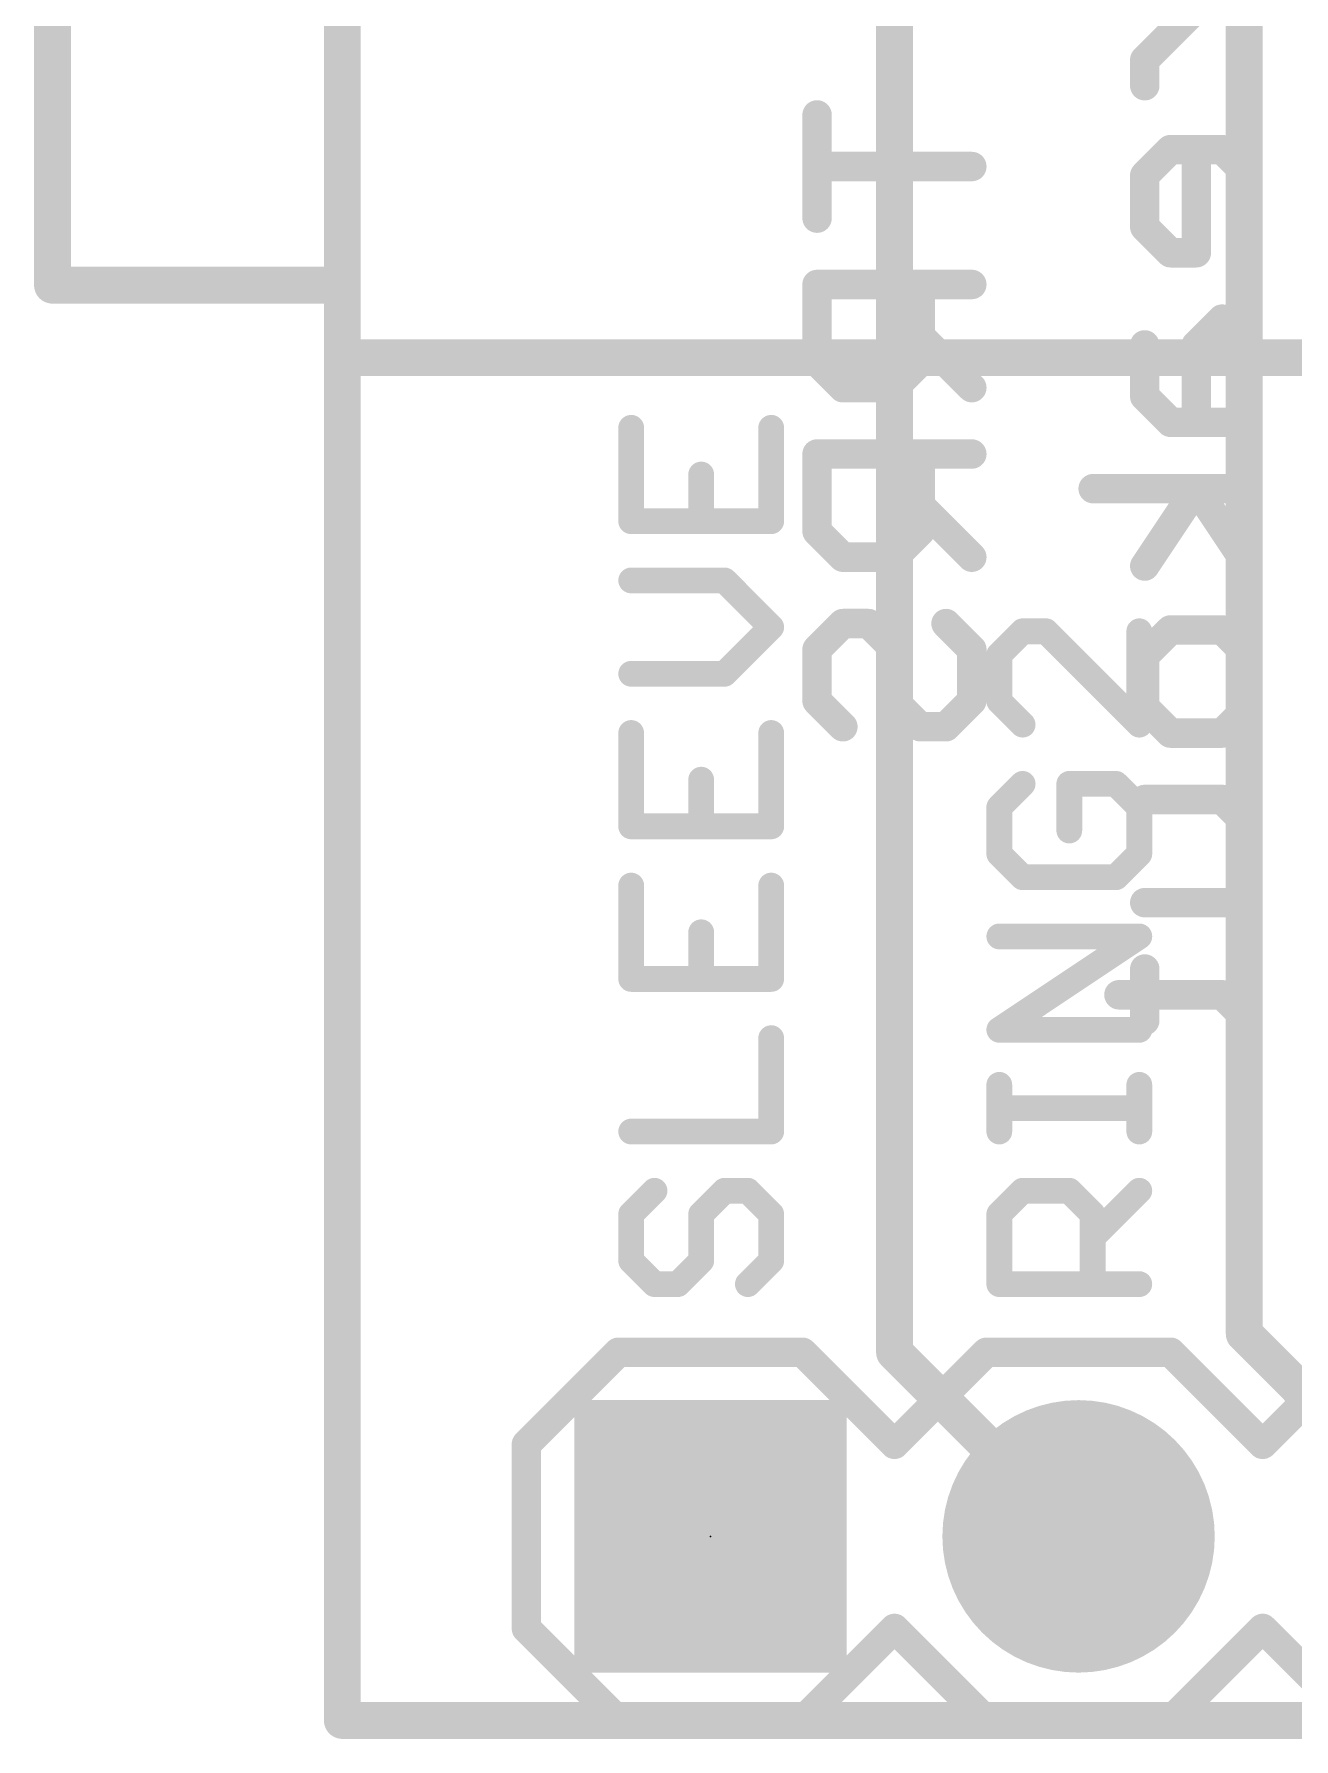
# Model space of a CAD drawing. Extents: x -3.8 to 12.8, y -11.4 to 17.9.
# Drawn here: x -2.13 to 6.57, y -0.13 to 11.63 of the extents above; entities that cross this region are included whole.
import ezdxf

# ---------------------------------------------------------------- set-up
doc = ezdxf.new("R2010")
doc.units = 0
for name, color, linetype in [('1', 12, 'CONTINUOUS'), ('16', 132, 'CONTINUOUS'), ('17', 110, 'CONTINUOUS'), ('20', 53, 'CONTINUOUS'), ('21', 41, 'CONTINUOUS'), ('22', 40, 'CONTINUOUS'), ('23', 53, 'CONTINUOUS'), ('51', 53, 'CONTINUOUS')]:
    doc.layers.add(name, color=color, linetype=linetype)

# ---------------------------------------------------------------- blocks, each defined once
blk = doc.blocks.new('RECT')
blk.add_solid([(-0.5, -0.5), (0.5, -0.5), (-0.5, 0.5), (0.5, 0.5)])
blk = doc.blocks.new('SQUAREP')
blk.add_solid([(-0.5, -0.5), (0.5, -0.5), (-0.5, 0.5), (0.5, 0.5)])
blk = doc.blocks.new('ROUNDP')
at = {"const_width": 0.5}
blk.add_lwpolyline([(0, -0.25, 1), (0, 0.25, 1), (0, -0.25)], format="xyb", dxfattribs=at)

msp = doc.modelspace()

# ---------------------------------------------------------------- linework, layer by layer
at = {"layer": '1'}
for points, const_width in [([(0, 0), (0, 17.78)], 0.2032), ([(6.223, 15.927), (6.223, 2.667)], 0.254), ([(3.81, 2.54), (3.81, 11.938)], 0.254), ([(6.223, 2.667), (7.62, 1.27)], 0.254), ([(3.81, 2.54), (5.08, 1.27)], 0.254), ([(12.7, 0), (0, 0)], 0.2032)]:
    msp.add_lwpolyline(points, dxfattribs=dict(at, const_width=const_width))
for points, const_width in [([(6.2679, 2.7119, 1), (6.1781, 2.6221)], 0.127), ([(6.1595, 2.667, 1), (6.2865, 2.667)], 0.127), ([(3.8549, 2.5849, 1), (3.7651, 2.4951)], 0.127), ([(3.7465, 2.54, 1), (3.8735, 2.54)], 0.127), ([(5.0351, 1.2251, 1), (5.1249, 1.3149)], 0.127), ([(0, 0.0508, 1), (0, -0.0508)], 0.1016), ([(-0.0508, 0, 1), (0.0508, 0)], 0.1016)]:
    msp.add_lwpolyline(points, format="xyb", dxfattribs=dict(at, const_width=const_width))
at = {"layer": '16', "const_width": 0.2032}
for points in [[(0, 0), (0, 17.78)], [(12.7, 0), (0, 0)]]:
    msp.add_lwpolyline(points, dxfattribs=at)
at = {"layer": '16', "const_width": 0.1016}
for points in [[(0, 0.0508, 1), (0, -0.0508)], [(-0.0508, 0, 1), (0.0508, 0)]]:
    msp.add_lwpolyline(points, format="xyb", dxfattribs=at)
at = {"layer": '20', "const_width": 0.254}
for points in [[(0, 17.78), (0, 0)], [(0, 0), (12.68, 0)]]:
    msp.add_lwpolyline(points, dxfattribs=at)
at = {"layer": '20', "const_width": 0.127}
for points in [[(0, 0.0635, 1), (0, -0.0635)], [(-0.0635, 0, 1), (0.0635, 0)]]:
    msp.add_lwpolyline(points, format="xyb", dxfattribs=at)
at = {"layer": '21'}
for points, const_width in [([(0.5, 9.4), (10.5, 9.4)], 0.254), ([(1.9931, 8.9162), (1.9931, 8.2722)], 0.1778), ([(2.9591, 8.2722), (2.9591, 8.9162)], 0.1778), ([(2.4761, 8.2722), (2.4761, 8.5942)], 0.1778), ([(1.9931, 8.2722), (2.9591, 8.2722)], 0.1778), ([(2.6371, 7.8638), (1.9931, 7.8638)], 0.1778), ([(2.9591, 7.5417), (2.6371, 7.8638)], 0.1778), ([(2.6371, 7.2197), (2.9591, 7.5417)], 0.1778), ([(4.6941, 7.5129), (4.5331, 7.3519)], 0.1778), ([(4.8551, 7.5129), (4.6941, 7.5129)], 0.1778), ([(5.4991, 6.8689), (4.8551, 7.5129)], 0.1778), ([(5.4991, 7.5129), (5.4991, 6.8689)], 0.1778), ([(4.5331, 7.3519), (4.5331, 7.0299)], 0.1778), ([(1.9931, 7.2197), (2.6371, 7.2197)], 0.1778), ([(4.5331, 7.0299), (4.6941, 6.8689)], 0.1778), ([(1.9931, 6.8113), (1.9931, 6.1673)], 0.1778), ([(2.9591, 6.1673), (2.9591, 6.8113)], 0.1778), ([(2.4761, 6.1673), (2.4761, 6.4893)], 0.1778), ([(4.6941, 6.4605), (4.5331, 6.2995)], 0.1778), ([(5.3381, 6.4605), (5.0161, 6.4605)], 0.1778), ([(5.0161, 6.4605), (5.0161, 6.1385)], 0.1778), ([(5.4991, 6.2995), (5.3381, 6.4605)], 0.1778), ([(4.5331, 6.2995), (4.5331, 5.9775)], 0.1778), ([(5.4991, 5.9775), (5.4991, 6.2995)], 0.1778), ([(1.9931, 6.1673), (2.9591, 6.1673)], 0.1778), ([(4.5331, 5.9775), (4.6941, 5.8165)], 0.1778), ([(5.3381, 5.8165), (5.4991, 5.9775)], 0.1778), ([(4.6941, 5.8165), (5.3381, 5.8165)], 0.1778), ([(1.9931, 5.7588), (1.9931, 5.1148)], 0.1778), ([(2.9591, 5.1148), (2.9591, 5.7588)], 0.1778), ([(2.4761, 5.1148), (2.4761, 5.4368)], 0.1778), ([(4.5331, 4.764), (5.4991, 5.408)], 0.1778), ([(5.4991, 5.408), (4.5331, 5.408)], 0.1778), ([(1.9931, 5.1148), (2.9591, 5.1148)], 0.1778), ([(5.4991, 4.764), (4.5331, 4.764)], 0.1778), ([(2.9591, 4.0624), (2.9591, 4.7064)], 0.1778), ([(4.5331, 4.0624), (4.5331, 4.3844)], 0.1778), ([(5.4991, 4.0624), (5.4991, 4.3844)], 0.1778), ([(5.4991, 4.2234), (4.5331, 4.2234)], 0.1778), ([(1.9931, 4.0624), (2.9591, 4.0624)], 0.1778), ([(2.1541, 3.6539), (1.9931, 3.4929)], 0.1778), ([(2.4761, 3.4929), (2.6371, 3.6539)], 0.1778), ([(2.6371, 3.6539), (2.7981, 3.6539)], 0.1778), ([(2.7981, 3.6539), (2.9591, 3.4929)], 0.1778), ([(4.5331, 3.4929), (4.6941, 3.6539)], 0.1778), ([(4.6941, 3.6539), (5.0161, 3.6539)], 0.1778), ([(5.0161, 3.6539), (5.1771, 3.4929)], 0.1778), ([(5.1771, 3.3319), (5.4991, 3.6539)], 0.1778), ([(1.9931, 3.4929), (1.9931, 3.1709)], 0.1778), ([(2.4761, 3.1709), (2.4761, 3.4929)], 0.1778), ([(2.9591, 3.4929), (2.9591, 3.1709)], 0.1778), ([(4.5331, 3.0099), (4.5331, 3.4929)], 0.1778), ([(5.1771, 3.4929), (5.1771, 3.0099)], 0.1778), ([(1.9931, 3.1709), (2.1541, 3.0099)], 0.1778), ([(2.3151, 3.0099), (2.4761, 3.1709)], 0.1778), ([(2.9591, 3.1709), (2.7981, 3.0099)], 0.1778), ([(2.1541, 3.0099), (2.3151, 3.0099)], 0.1778), ([(5.4991, 3.0099), (4.5331, 3.0099)], 0.1778), ([(1.905, 2.54), (1.27, 1.905)], 0.2032), ([(1.905, 2.54), (3.175, 2.54)], 0.2032), ([(3.175, 2.54), (3.81, 1.905)], 0.2032), ([(3.81, 1.905), (4.445, 2.54)], 0.2032), ([(4.445, 2.54), (5.715, 2.54)], 0.2032), ([(5.715, 2.54), (6.35, 1.905)], 0.2032), ([(6.35, 1.905), (6.985, 2.54)], 0.2032), ([(1.27, 1.905), (1.27, 0.635)], 0.2032), ([(1.27, 0.635), (1.905, 0)], 0.2032), ([(3.81, 0.635), (3.175, 0)], 0.2032), ([(4.445, 0), (3.81, 0.635)], 0.2032), ([(6.35, 0.635), (5.715, 0)], 0.2032), ([(6.985, 0), (6.35, 0.635)], 0.2032), ([(3.175, 0), (1.905, 0)], 0.2032), ([(5.715, 0), (4.445, 0)], 0.2032)]:
    msp.add_lwpolyline(points, dxfattribs=dict(at, const_width=const_width))
for points, const_width in [([(0.5, 9.4635, 1), (0.5, 9.3365)], 0.127), ([(2.0375, 8.9162, 1), (1.9486, 8.9162)], 0.0889), ([(3.0036, 8.9162, 1), (2.9147, 8.9162)], 0.0889), ([(2.5205, 8.5942, 1), (2.4316, 8.5942)], 0.0889), ([(1.9931, 8.3166, 1), (1.9931, 8.2277)], 0.0889), ([(2.9591, 8.2277, 1), (2.9591, 8.3166)], 0.0889), ([(1.9486, 8.2722, 1), (2.0375, 8.2722)], 0.0889), ([(2.4316, 8.2722, 1), (2.5205, 8.2722)], 0.0889), ([(2.9147, 8.2722, 1), (3.0036, 8.2722)], 0.0889), ([(1.9931, 7.9082, 1), (1.9931, 7.8193)], 0.0889), ([(2.6685, 7.8952, 1), (2.6057, 7.8323)], 0.0889), ([(2.6371, 7.8193, 1), (2.6371, 7.9082)], 0.0889), ([(2.9905, 7.5103, 1), (2.9277, 7.5732)], 0.0889), ([(2.9277, 7.5103, 1), (2.9905, 7.5732)], 0.0889), ([(4.6941, 7.5574, 1), (4.6941, 7.4685)], 0.0889), ([(4.7255, 7.4815, 1), (4.6627, 7.5444)], 0.0889), ([(4.8865, 7.5444, 1), (4.8237, 7.4815)], 0.0889), ([(4.8551, 7.4685, 1), (4.8551, 7.5574)], 0.0889), ([(5.5436, 7.5129, 1), (5.4546, 7.5129)], 0.0889), ([(4.5775, 7.3519, 1), (4.4886, 7.3519)], 0.0889), ([(4.5016, 7.3834, 1), (4.5645, 7.3205)], 0.0889), ([(1.9931, 7.2642, 1), (1.9931, 7.1753)], 0.0889), ([(2.6057, 7.2512, 1), (2.6685, 7.1883)], 0.0889), ([(2.6371, 7.1753, 1), (2.6371, 7.2642)], 0.0889), ([(4.4886, 7.0299, 1), (4.5775, 7.0299)], 0.0889), ([(4.5645, 7.0613, 1), (4.5016, 6.9985)], 0.0889), ([(4.6627, 6.8375, 1), (4.7255, 6.9003)], 0.0889), ([(5.4677, 6.8375, 1), (5.5305, 6.9003)], 0.0889), ([(2.0375, 6.8113, 1), (1.9486, 6.8113)], 0.0889), ([(3.0036, 6.8113, 1), (2.9147, 6.8113)], 0.0889), ([(5.4546, 6.8689, 1), (5.5436, 6.8689)], 0.0889), ([(2.5205, 6.4893, 1), (2.4316, 6.4893)], 0.0889), ([(4.7255, 6.429, 1), (4.6627, 6.4919)], 0.0889), ([(5.0605, 6.4605, 1), (4.9716, 6.4605)], 0.0889), ([(5.0161, 6.5049, 1), (5.0161, 6.416)], 0.0889), ([(5.3695, 6.4919, 1), (5.3067, 6.429)], 0.0889), ([(5.3381, 6.416, 1), (5.3381, 6.5049)], 0.0889), ([(4.5775, 6.2995, 1), (4.4886, 6.2995)], 0.0889), ([(4.5016, 6.3309, 1), (4.5645, 6.268)], 0.0889), ([(5.5436, 6.2995, 1), (5.4546, 6.2995)], 0.0889), ([(5.4677, 6.268, 1), (5.5305, 6.3309)], 0.0889), ([(1.9931, 6.2117, 1), (1.9931, 6.1228)], 0.0889), ([(2.9591, 6.1228, 1), (2.9591, 6.2117)], 0.0889), ([(1.9486, 6.1673, 1), (2.0375, 6.1673)], 0.0889), ([(2.4316, 6.1673, 1), (2.5205, 6.1673)], 0.0889), ([(2.9147, 6.1673, 1), (3.0036, 6.1673)], 0.0889), ([(4.9716, 6.1385, 1), (5.0605, 6.1385)], 0.0889), ([(4.5645, 6.0089, 1), (4.5016, 5.946)], 0.0889), ([(4.4886, 5.9775, 1), (4.5775, 5.9775)], 0.0889), ([(5.4546, 5.9775, 1), (5.5436, 5.9775)], 0.0889), ([(5.5305, 5.946, 1), (5.4677, 6.0089)], 0.0889), ([(4.6941, 5.8609, 1), (4.6941, 5.772)], 0.0889), ([(4.6627, 5.785, 1), (4.7255, 5.8479)], 0.0889), ([(5.3067, 5.8479, 1), (5.3695, 5.785)], 0.0889), ([(5.3381, 5.772, 1), (5.3381, 5.8609)], 0.0889), ([(2.0375, 5.7588, 1), (1.9486, 5.7588)], 0.0889), ([(3.0036, 5.7588, 1), (2.9147, 5.7588)], 0.0889), ([(2.5205, 5.4368, 1), (2.4316, 5.4368)], 0.0889), ([(4.5331, 5.4525, 1), (4.5331, 5.3636)], 0.0889), ([(5.5238, 5.371, 1), (5.4744, 5.445)], 0.0889), ([(5.4991, 5.3636, 1), (5.4991, 5.4525)], 0.0889), ([(1.9931, 5.1593, 1), (1.9931, 5.0704)], 0.0889), ([(2.9591, 5.0704, 1), (2.9591, 5.1593)], 0.0889), ([(1.9486, 5.1148, 1), (2.0375, 5.1148)], 0.0889), ([(2.4316, 5.1148, 1), (2.5205, 5.1148)], 0.0889), ([(2.9147, 5.1148, 1), (3.0036, 5.1148)], 0.0889), ([(4.5084, 4.801, 1), (4.5577, 4.727)], 0.0889), ([(4.5331, 4.8084, 1), (4.5331, 4.7195)], 0.0889), ([(5.4991, 4.7195, 1), (5.4991, 4.8084)], 0.0889), ([(3.0036, 4.7064, 1), (2.9147, 4.7064)], 0.0889), ([(4.5775, 4.3844, 1), (4.4886, 4.3844)], 0.0889), ([(5.5436, 4.3844, 1), (5.4546, 4.3844)], 0.0889), ([(4.5331, 4.2678, 1), (4.5331, 4.1789)], 0.0889), ([(5.4991, 4.1789, 1), (5.4991, 4.2678)], 0.0889), ([(1.9931, 4.1068, 1), (1.9931, 4.0179)], 0.0889), ([(2.9591, 4.0179, 1), (2.9591, 4.1068)], 0.0889), ([(2.9147, 4.0624, 1), (3.0036, 4.0624)], 0.0889), ([(4.4886, 4.0624, 1), (4.5775, 4.0624)], 0.0889), ([(5.4546, 4.0624, 1), (5.5436, 4.0624)], 0.0889), ([(2.1855, 3.6225, 1), (2.1227, 3.6853)], 0.0889), ([(2.6371, 3.6984, 1), (2.6371, 3.6095)], 0.0889), ([(2.6685, 3.6225, 1), (2.6057, 3.6853)], 0.0889), ([(2.8295, 3.6853, 1), (2.7667, 3.6225)], 0.0889), ([(2.7981, 3.6095, 1), (2.7981, 3.6984)], 0.0889), ([(4.6941, 3.6984, 1), (4.6941, 3.6095)], 0.0889), ([(4.7255, 3.6225, 1), (4.6627, 3.6853)], 0.0889), ([(5.0475, 3.6853, 1), (4.9847, 3.6225)], 0.0889), ([(5.0161, 3.6095, 1), (5.0161, 3.6984)], 0.0889), ([(5.5305, 3.6225, 1), (5.4677, 3.6853)], 0.0889), ([(2.0375, 3.4929, 1), (1.9486, 3.4929)], 0.0889), ([(1.9616, 3.5243, 1), (2.0245, 3.4615)], 0.0889), ([(2.5205, 3.4929, 1), (2.4316, 3.4929)], 0.0889), ([(2.4447, 3.5243, 1), (2.5075, 3.4615)], 0.0889), ([(3.0036, 3.4929, 1), (2.9147, 3.4929)], 0.0889), ([(2.9277, 3.4615, 1), (2.9905, 3.5243)], 0.0889), ([(4.5775, 3.4929, 1), (4.4886, 3.4929)], 0.0889), ([(4.5016, 3.5243, 1), (4.5645, 3.4615)], 0.0889), ([(5.2215, 3.4929, 1), (5.1326, 3.4929)], 0.0889), ([(5.1457, 3.4615, 1), (5.2085, 3.5243)], 0.0889), ([(5.1457, 3.3633, 1), (5.2085, 3.3005)], 0.0889), ([(2.0245, 3.2023, 1), (1.9616, 3.1395)], 0.0889), ([(1.9486, 3.1709, 1), (2.0375, 3.1709)], 0.0889), ([(2.4316, 3.1709, 1), (2.5205, 3.1709)], 0.0889), ([(2.5075, 3.1395, 1), (2.4447, 3.2023)], 0.0889), ([(2.9147, 3.1709, 1), (3.0036, 3.1709)], 0.0889), ([(2.9905, 3.1395, 1), (2.9277, 3.2023)], 0.0889), ([(2.1541, 3.0543, 1), (2.1541, 2.9655)], 0.0889), ([(2.1227, 2.9785, 1), (2.1855, 3.0413)], 0.0889), ([(2.2837, 3.0413, 1), (2.3465, 2.9785)], 0.0889), ([(2.3151, 2.9655, 1), (2.3151, 3.0543)], 0.0889), ([(2.7667, 3.0413, 1), (2.8295, 2.9785)], 0.0889), ([(4.5331, 3.0543, 1), (4.5331, 2.9655)], 0.0889), ([(5.4991, 2.9655, 1), (5.4991, 3.0543)], 0.0889), ([(4.4886, 3.0099, 1), (4.5775, 3.0099)], 0.0889), ([(5.1326, 3.0099, 1), (5.2215, 3.0099)], 0.0889), ([(1.905, 2.5908, 1), (1.905, 2.4892)], 0.1016), ([(1.9409, 2.5041, 1), (1.8691, 2.5759)], 0.1016), ([(3.2109, 2.5759, 1), (3.1391, 2.5041)], 0.1016), ([(3.175, 2.4892, 1), (3.175, 2.5908)], 0.1016), ([(4.445, 2.5908, 1), (4.445, 2.4892)], 0.1016), ([(4.4809, 2.5041, 1), (4.4091, 2.5759)], 0.1016), ([(5.7509, 2.5759, 1), (5.6791, 2.5041)], 0.1016), ([(5.715, 2.4892, 1), (5.715, 2.5908)], 0.1016), ([(1.3208, 1.905, 1), (1.2192, 1.905)], 0.1016), ([(1.2341, 1.9409, 1), (1.3059, 1.8691)], 0.1016), ([(3.7741, 1.9409, 1), (3.8459, 1.8691)], 0.1016), ([(3.7741, 1.8691, 1), (3.8459, 1.9409)], 0.1016), ([(6.3141, 1.9409, 1), (6.3859, 1.8691)], 0.1016), ([(6.3141, 1.8691, 1), (6.3859, 1.9409)], 0.1016), ([(1.3059, 0.6709, 1), (1.2341, 0.5991)], 0.1016), ([(3.8459, 0.6709, 1), (3.7741, 0.5991)], 0.1016), ([(3.8459, 0.5991, 1), (3.7741, 0.6709)], 0.1016), ([(6.3859, 0.6709, 1), (6.3141, 0.5991)], 0.1016), ([(6.3859, 0.5991, 1), (6.3141, 0.6709)], 0.1016), ([(1.2192, 0.635, 1), (1.3208, 0.635)], 0.1016), ([(1.905, 0.0508, 1), (1.905, -0.0508)], 0.1016), ([(1.8691, -0.0359, 1), (1.9409, 0.0359)], 0.1016), ([(3.1391, 0.0359, 1), (3.2109, -0.0359)], 0.1016), ([(3.175, -0.0508, 1), (3.175, 0.0508)], 0.1016), ([(4.445, 0.0508, 1), (4.445, -0.0508)], 0.1016), ([(4.4091, -0.0359, 1), (4.4809, 0.0359)], 0.1016), ([(5.6791, 0.0359, 1), (5.7509, -0.0359)], 0.1016), ([(5.715, -0.0508, 1), (5.715, 0.0508)], 0.1016)]:
    msp.add_lwpolyline(points, format="xyb", dxfattribs=dict(at, const_width=const_width))
at = {"layer": '22', "const_width": 0.2032}
for points in [[(5.8925, 11.81), (5.5366, 11.4541)], [(5.5366, 11.4541), (5.5366, 11.2761)], [(3.2757, 11.0744), (3.2757, 10.3626)], [(5.7145, 10.8355), (5.5366, 10.6576)], [(6.0705, 10.8355), (5.7145, 10.8355)], [(5.8925, 10.1237), (5.8925, 10.8355)], [(6.2484, 10.6576), (6.0705, 10.8355)], [(4.3434, 10.7185), (3.2757, 10.7185)], [(5.5366, 10.6576), (5.5366, 10.3017)], [(6.2484, 10.3017), (6.2484, 10.6576)], [(5.5366, 10.3017), (5.7145, 10.1237)], [(5.7145, 10.1237), (5.8925, 10.1237)], [(4.3434, 9.905), (3.2757, 9.905)], [(3.2757, 9.905), (3.2757, 9.3711)], [(3.9875, 9.3711), (3.9875, 9.905)], [(6.0705, 9.6661), (5.8925, 9.4882)], [(6.2484, 9.4882), (6.0705, 9.6661)], [(3.9875, 9.5491), (4.3434, 9.1932)], [(5.5366, 9.4882), (5.5366, 9.1323)], [(5.8925, 9.4882), (5.8925, 8.9543)], [(6.2484, 8.9543), (6.2484, 9.4882)], [(3.2757, 9.3711), (3.4536, 9.1932)], [(3.8095, 9.1932), (3.9875, 9.3711)], [(3.4536, 9.1932), (3.8095, 9.1932)], [(5.5366, 9.1323), (5.7145, 8.9543)], [(5.7145, 8.9543), (6.2484, 8.9543)], [(4.3434, 8.7356), (3.2757, 8.7356)], [(3.2757, 8.7356), (3.2757, 8.2018)], [(3.9875, 8.2018), (3.9875, 8.7356)], [(6.2484, 8.4967), (5.1807, 8.4967)], [(5.8925, 8.4967), (5.5366, 7.9629)], [(6.2484, 7.9629), (5.8925, 8.4967)], [(3.9875, 8.3797), (4.3434, 8.0238)], [(3.2757, 8.2018), (3.4536, 8.0238)], [(3.8095, 8.0238), (3.9875, 8.2018)], [(3.4536, 8.0238), (3.8095, 8.0238)], [(3.2757, 7.3883), (3.4536, 7.5662)], [(3.4536, 7.5662), (3.6316, 7.5662)], [(3.6316, 7.5662), (3.8095, 7.3883)], [(4.3434, 7.3883), (4.1654, 7.5662)], [(5.5366, 7.3443), (5.7145, 7.5222)], [(5.7145, 7.5222), (6.0705, 7.5222)], [(6.0705, 7.5222), (6.2484, 7.3443)], [(3.2757, 7.0324), (3.2757, 7.3883)], [(3.8095, 7.3883), (3.8095, 7.0324)], [(4.3434, 7.0324), (4.3434, 7.3883)], [(5.5366, 6.9884), (5.5366, 7.3443)], [(6.2484, 7.3443), (6.2484, 6.9884)], [(3.4536, 6.8544), (3.2757, 7.0324)], [(3.8095, 7.0324), (3.9875, 6.8544)], [(4.1654, 6.8544), (4.3434, 7.0324)], [(5.7145, 6.8104), (5.5366, 6.9884)], [(6.2484, 6.9884), (6.0705, 6.8104)], [(3.9875, 6.8544), (4.1654, 6.8544)], [(6.0705, 6.8104), (5.7145, 6.8104)], [(5.5366, 6.3528), (6.0705, 6.3528)], [(6.0705, 6.3528), (6.2484, 6.1749)], [(6.2484, 6.1749), (6.2484, 5.641)], [(6.2484, 5.641), (5.5366, 5.641)], [(5.5366, 5.1834), (5.5366, 4.8275)], [(5.3586, 5.0055), (6.0705, 5.0055)], [(6.0705, 5.0055), (6.2484, 4.8275)]]:
    msp.add_lwpolyline(points, dxfattribs=at)
at = {"layer": '22', "const_width": 0.1016}
for points in [[(5.5874, 11.4541, 1), (5.4858, 11.4541)], [(5.5007, 11.49, 1), (5.5725, 11.4182)], [(5.4858, 11.2761, 1), (5.5874, 11.2761)], [(3.3265, 11.0744, 1), (3.2249, 11.0744)], [(5.7145, 10.8863, 1), (5.7145, 10.7847)], [(5.7505, 10.7996, 1), (5.6786, 10.8714)], [(5.9433, 10.8355, 1), (5.8417, 10.8355)], [(6.1064, 10.8714, 1), (6.0345, 10.7996)], [(6.0705, 10.7847, 1), (6.0705, 10.8863)], [(3.2757, 10.7693, 1), (3.2757, 10.6677)], [(4.3434, 10.6677, 1), (4.3434, 10.7693)], [(5.5874, 10.6576, 1), (5.4858, 10.6576)], [(5.5007, 10.6935, 1), (5.5725, 10.6216)], [(6.2992, 10.6576, 1), (6.1976, 10.6576)], [(6.2125, 10.6216, 1), (6.2843, 10.6935)], [(3.2249, 10.3626, 1), (3.3265, 10.3626)], [(5.5725, 10.3376, 1), (5.5007, 10.2657)], [(5.4858, 10.3017, 1), (5.5874, 10.3017)], [(6.1976, 10.3017, 1), (6.2992, 10.3017)], [(5.7145, 10.1745, 1), (5.7145, 10.0729)], [(5.6786, 10.0878, 1), (5.7505, 10.1596)], [(5.8417, 10.1237, 1), (5.9433, 10.1237)], [(5.8925, 10.0729, 1), (5.8925, 10.1745)], [(3.2757, 9.9558, 1), (3.2757, 9.8542)], [(3.3265, 9.905, 1), (3.2249, 9.905)], [(4.0383, 9.905, 1), (3.9367, 9.905)], [(4.3434, 9.8542, 1), (4.3434, 9.9558)], [(6.1064, 9.702, 1), (6.0345, 9.6302)], [(6.1064, 9.6302, 1), (6.0345, 9.702)], [(4.0234, 9.585, 1), (3.9516, 9.5132)], [(5.5874, 9.4882, 1), (5.4858, 9.4882)], [(5.9433, 9.4882, 1), (5.8417, 9.4882)], [(5.8566, 9.5241, 1), (5.9284, 9.4522)], [(6.2992, 9.4882, 1), (6.1976, 9.4882)], [(6.2125, 9.4522, 1), (6.2843, 9.5241)], [(3.3116, 9.4071, 1), (3.2398, 9.3352)], [(3.2249, 9.3711, 1), (3.3265, 9.3711)], [(3.9367, 9.3711, 1), (4.0383, 9.3711)], [(4.0234, 9.3352, 1), (3.9516, 9.4071)], [(3.4536, 9.244, 1), (3.4536, 9.1424)], [(3.8095, 9.1424, 1), (3.8095, 9.244)], [(3.4177, 9.1573, 1), (3.4896, 9.2291)], [(3.7736, 9.2291, 1), (3.8455, 9.1573)], [(4.3075, 9.1573, 1), (4.3793, 9.2291)], [(5.5725, 9.1682, 1), (5.5007, 9.0963)], [(5.4858, 9.1323, 1), (5.5874, 9.1323)], [(5.7145, 9.0051, 1), (5.7145, 8.9035)], [(6.2484, 8.9035, 1), (6.2484, 9.0051)], [(5.6786, 8.9184, 1), (5.7505, 8.9902)], [(5.8417, 8.9543, 1), (5.9433, 8.9543)], [(6.1976, 8.9543, 1), (6.2992, 8.9543)], [(3.2757, 8.7864, 1), (3.2757, 8.6848)], [(3.3265, 8.7356, 1), (3.2249, 8.7356)], [(4.0383, 8.7356, 1), (3.9367, 8.7356)], [(4.3434, 8.6848, 1), (4.3434, 8.7864)], [(5.1807, 8.5475, 1), (5.1807, 8.4459)], [(5.9348, 8.5249, 1), (5.8502, 8.4685)], [(5.9348, 8.4685, 1), (5.8502, 8.5249)], [(6.2484, 8.4459, 1), (6.2484, 8.5475)], [(4.0234, 8.4156, 1), (3.9516, 8.3438)], [(3.3116, 8.2377, 1), (3.2398, 8.1658)], [(3.2249, 8.2018, 1), (3.3265, 8.2018)], [(3.9367, 8.2018, 1), (4.0383, 8.2018)], [(4.0234, 8.1658, 1), (3.9516, 8.2377)], [(3.4536, 8.0746, 1), (3.4536, 7.973)], [(3.8095, 7.973, 1), (3.8095, 8.0746)], [(3.4177, 7.9879, 1), (3.4896, 8.0597)], [(3.7736, 8.0597, 1), (3.8455, 7.9879)], [(4.3075, 7.9879, 1), (4.3793, 8.0597)], [(5.4943, 7.991, 1), (5.5789, 7.9347)], [(6.2061, 7.9347, 1), (6.2907, 7.991)], [(3.4536, 7.617, 1), (3.4536, 7.5154)], [(3.4896, 7.5303, 1), (3.4177, 7.6021)], [(3.6675, 7.6021, 1), (3.5957, 7.5303)], [(3.6316, 7.5154, 1), (3.6316, 7.617)], [(4.2014, 7.6021, 1), (4.1295, 7.5303)], [(5.7145, 7.573, 1), (5.7145, 7.4714)], [(5.7505, 7.4863, 1), (5.6786, 7.5581)], [(6.1064, 7.5581, 1), (6.0345, 7.4863)], [(6.0705, 7.4714, 1), (6.0705, 7.573)], [(3.3265, 7.3883, 1), (3.2249, 7.3883)], [(3.2398, 7.4242, 1), (3.3116, 7.3523)], [(3.8603, 7.3883, 1), (3.7587, 7.3883)], [(3.7736, 7.3523, 1), (3.8455, 7.4242)], [(4.3942, 7.3883, 1), (4.2926, 7.3883)], [(4.3075, 7.3523, 1), (4.3793, 7.4242)], [(5.5874, 7.3443, 1), (5.4858, 7.3443)], [(5.5007, 7.3802, 1), (5.5725, 7.3083)], [(6.2992, 7.3443, 1), (6.1976, 7.3443)], [(6.2125, 7.3083, 1), (6.2843, 7.3802)], [(3.3116, 7.0683, 1), (3.2398, 6.9964)], [(3.2249, 7.0324, 1), (3.3265, 7.0324)], [(3.8455, 7.0683, 1), (3.7736, 6.9964)], [(3.7587, 7.0324, 1), (3.8603, 7.0324)], [(4.2926, 7.0324, 1), (4.3942, 7.0324)], [(4.3793, 6.9964, 1), (4.3075, 7.0683)], [(5.5725, 7.0243, 1), (5.5007, 6.9524)], [(6.2843, 6.9524, 1), (6.2125, 7.0243)], [(3.4177, 6.8185, 1), (3.4896, 6.8903)], [(3.9875, 6.9052, 1), (3.9875, 6.8036)], [(3.9516, 6.8185, 1), (4.0234, 6.8903)], [(4.1295, 6.8903, 1), (4.2014, 6.8185)], [(4.1654, 6.8036, 1), (4.1654, 6.9052)], [(5.4858, 6.9884, 1), (5.5874, 6.9884)], [(6.1976, 6.9884, 1), (6.2992, 6.9884)], [(5.7145, 6.8612, 1), (5.7145, 6.7596)], [(5.6786, 6.7745, 1), (5.7505, 6.8463)], [(6.0345, 6.8463, 1), (6.1064, 6.7745)], [(6.0705, 6.7596, 1), (6.0705, 6.8612)], [(5.5366, 6.4036, 1), (5.5366, 6.302)], [(6.1064, 6.3887, 1), (6.0345, 6.3169)], [(6.0705, 6.302, 1), (6.0705, 6.4036)], [(6.2992, 6.1749, 1), (6.1976, 6.1749)], [(6.2125, 6.1389, 1), (6.2843, 6.2108)], [(5.5366, 5.6918, 1), (5.5366, 5.5902)], [(6.1976, 5.641, 1), (6.2992, 5.641)], [(6.2484, 5.5902, 1), (6.2484, 5.6918)], [(5.5874, 5.1834, 1), (5.4858, 5.1834)], [(5.3586, 5.0563, 1), (5.3586, 4.9547)], [(6.1064, 5.0414, 1), (6.0345, 4.9696)], [(6.0705, 4.9547, 1), (6.0705, 5.0563)], [(5.4858, 4.8275, 1), (5.5874, 4.8275)], [(6.2125, 4.7916, 1), (6.2843, 4.8634)]]:
    msp.add_lwpolyline(points, format="xyb", dxfattribs=at)
at = {"layer": '23'}
msp.add_point((2.54, 1.27), dxfattribs=at)
at = {"layer": '51', "const_width": 0.254}
for points in [[(-2, 15.5), (-2, 9.9)], [(0, 15.5), (0, 9.9)], [(-2, 9.9), (0, 9.9)], [(0, 9.9), (0, 9.4)], [(0, 9.4), (0.5, 9.4)]]:
    msp.add_lwpolyline(points, dxfattribs=at)
at = {"layer": '51', "const_width": 0.127}
for points in [[(-2, 9.9635, 1), (-2, 9.8365)], [(0.0635, 9.9, 1), (-0.0635, 9.9)], [(0, 9.8365, 1), (0, 9.9635)], [(-2.0635, 9.9, 1), (-1.9365, 9.9)], [(-0.0635, 9.9, 1), (0.0635, 9.9)], [(0, 9.4635, 1), (0, 9.3365)], [(0.5, 9.3365, 1), (0.5, 9.4635)], [(-0.0635, 9.4, 1), (0.0635, 9.4)]]:
    msp.add_lwpolyline(points, format="xyb", dxfattribs=at)

# ---------------------------------------------------------------- block references
at = {"layer": '17', "xscale": 1.8796, "yscale": 1.8796, "rotation": 90}
for name, p in [('SQUAREP', (2.54, 1.27)), ('SQUAREP', (2.54, 1.27)), ('ROUNDP', (5.08, 1.27)), ('ROUNDP', (5.08, 1.27))]:
    msp.add_blockref(name, p, dxfattribs=at)
at = {"layer": '51', "xscale": 0.508, "yscale": 0.508}
for p in [(2.54, 1.27), (5.08, 1.27)]:
    msp.add_blockref('RECT', p, dxfattribs=at)

doc.saveas('drawing.dxf')
